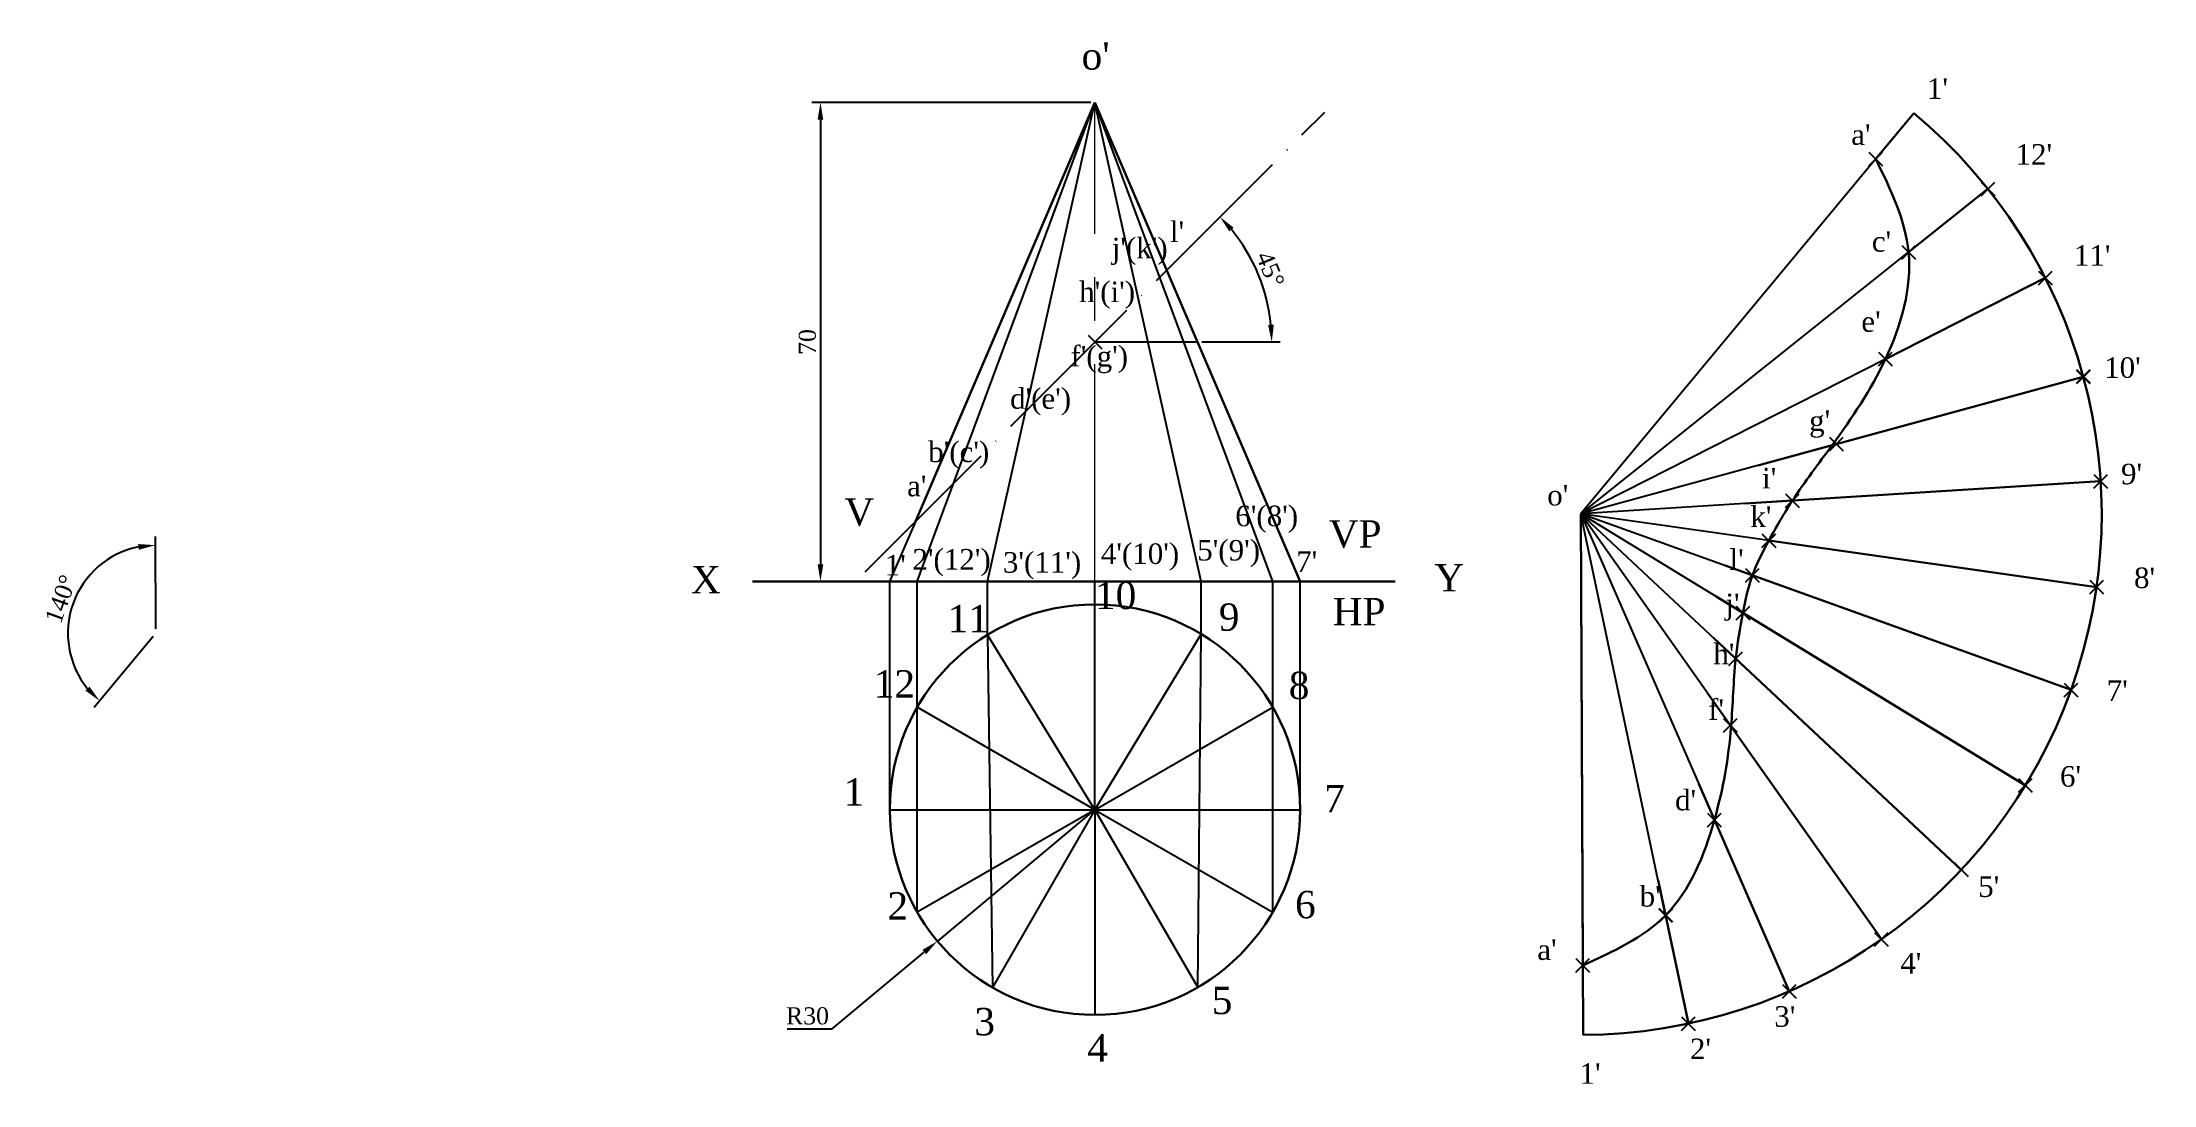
# Model space of a CAD drawing. Header units: millimetres. Extents: x 131 to 440, y 49 to 202.
import ezdxf

# ---------------------------------------------------------------- set-up
doc = ezdxf.new("R2010")
doc.units = ezdxf.units.MM
doc.header["$PDMODE"] = 3
doc.header["$PDSIZE"] = 1
doc.linetypes.add('ACAD_ISO04W100', pattern=[30, 24, -3, 0, -3])
doc.linetypes.add('CENTER', pattern=[50.8, 31.75, -6.35, 6.35, -6.35])
for name, color, linetype, lineweight in [('Axis', 250, 'Continuous', 30), ('Center', 6, 'CENTER', 9), ('Dimension', 3, 'Continuous', 9), ('Thick', 1, 'Continuous', 30)]:
    doc.layers.add(name, color=color, linetype=linetype, lineweight=lineweight)
doc.layers.add('Hash', color=50, linetype='ACAD_ISO04W100')
doc.layers.add('Thin', color=4, linetype='Continuous')
doc.styles.add('Drawing', font='times.ttf')
doc.styles.get("Standard").update_dxf_attribs({"font": 'times.ttf'})
doc.dimstyles.new('Copy of ISO-25', dxfattribs={"dimtxt": 2.5, "dimasz": 2.5, "dimexe": 1.25, "dimexo": 0.625, "dimtad": 1, "dimtoh": 1, "dimdsep": 46, "dimtxsty": 'Standard', "dimcen": 2.5, "dimadec": 0, "dimazin": 0, "dimtfac": 1, "dimtmove": 0, "dimatfit": 3, "dimfxl": 1, "dimarcsym": 0})

# ---------------------------------------------------------------- blocks, each defined once
blk = doc.blocks.new('*D2')
at = {"layer": 'Defpoints', "color": 0, "transparency": 16777216}
for p in [(318.86, 191.59), (310.23, 164.68), (285.26, 157.99), (300.26, 157.99), (251.67, 124.4)]:
    blk.add_point(p, dxfattribs=at)
at = {"layer": 'Dimension', "color": 0, "lineweight": -2, "transparency": 16777216}
blk.add_line((300.89, 157.99), (312.36, 157.99), dxfattribs=at)
blk.add_arc((285.26, 157.99), 25.85, 5.5435, 39.4565, dxfattribs=at)
at = {"layer": 'Dimension', "color": 0, "transparency": 16777216}
for points in [[(304.91, 174.14), (305.53, 174.7), (303.54, 176.27)], [(311.41, 160.51), (310.57, 160.47), (311.11, 157.99)]]:
    blk.add_solid(points, dxfattribs=at)
at = {"layer": 'Dimension', "color": 0, "transparency": 16777216, "insert": (310.9, 168.61), "char_height": 2.5, "attachment_point": 5, "rotation": 292.5}
blk.add_mtext('45°', dxfattribs=at)
blk = doc.blocks.new('*D3')
at = {"layer": 'Defpoints', "color": 0, "transparency": 16777216}
for p in [(285.26, 192.99), (245.13, 122.99), (285.26, 122.99)]:
    blk.add_point(p, dxfattribs=at)
at = {"layer": 'Dimension', "color": 0, "lineweight": -2, "transparency": 16777216}
for p, q in [((284.64, 192.99), (243.88, 192.99)), ((245.13, 190.49), (245.13, 125.49)), ((284.64, 122.99), (243.88, 122.99))]:
    blk.add_line(p, q, dxfattribs=at)
at = {"layer": 'Dimension', "color": 0, "transparency": 16777216}
for points in [[(244.71, 190.49), (245.54, 190.49), (245.13, 192.99)], [(244.71, 125.49), (245.54, 125.49), (245.13, 122.99)]]:
    blk.add_solid(points, dxfattribs=at)
at = {"layer": 'Dimension', "color": 0, "transparency": 16777216, "insert": (243.23, 157.99), "char_height": 2.5, "attachment_point": 5, "rotation": 90}
blk.add_mtext('70', dxfattribs=at)
blk = doc.blocks.new('*D4')
at = {"layer": 'Defpoints', "color": 0, "transparency": 16777216}
for p in [(191.09, 167.29), (138.56, 124.21), (147.96, 115.42), (147.96, 115.42), (285.26, 89.63), (262.22, 70.41), (148.26, 49.42)]:
    blk.add_point(p, dxfattribs=at)
at = {"layer": 'Dimension', "color": 0, "lineweight": -2, "transparency": 16777216}
for p, q in [((147.96, 116.05), (147.9, 129.54)), ((147.56, 114.94), (138.94, 104.57)), ((285.26, 89.63), (262.22, 70.41)), ((246.83, 57.57), (260.3, 68.81)), ((240.25, 57.57), (246.83, 57.57))]:
    blk.add_line(p, q, dxfattribs=at)
blk.add_arc((147.96, 115.42), 12.86, 101.4068, 219.1032, dxfattribs=at)
at = {"layer": 'Dimension', "color": 0, "transparency": 16777216}
for points in [[(145.37, 128.45), (145.46, 127.62), (147.9, 128.29)], [(138.27, 107.6), (137.68, 107.02), (139.74, 105.53)], [(260.04, 69.13), (260.57, 68.49), (262.22, 70.41)]]:
    blk.add_solid(points, dxfattribs=at)
at = {"layer": 'Dimension', "color": 0, "transparency": 16777216, "insert": (134.07, 120.41), "char_height": 2.5, "attachment_point": 5, "rotation": 70.255}
blk.add_mtext('140°', dxfattribs=at)
at = {"layer": 'Dimension', "color": 0, "transparency": 16777216, "insert": (243.23, 59.47), "char_height": 2.5, "attachment_point": 5}
blk.add_mtext('R30', dxfattribs=at)

msp = doc.modelspace()

# ---------------------------------------------------------------- linework, layer by layer
at = {"layer": 'Axis'}
msp.add_line((235.185, 122.993), (329.151, 122.993), dxfattribs=at)
at = {"layer": 'Center'}
msp.add_line((285.263, 122.993), (285.263, 192.993), dxfattribs=at)
at = {"layer": 'Hash'}
msp.add_line((251.668, 124.397), (318.858, 191.588), dxfattribs=at)
at = {"layer": 'Thick'}
for p, q in [((259.013, 131.743), (285.263, 192.993)), ((285.263, 192.993), (315.263, 122.993)), ((399.415, 184.737), (404.978, 191.427)), ((415.813, 180.371), (404.21, 171.112)), ((424.189, 167.352), (400.82, 155.485)), ((429.759, 152.908), (382.155, 139.925)), ((432.293, 137.636), (380.344, 134.378)), ((356.285, 132.87), (356.624, 56.713)), ((431.687, 122.168), (383.781, 128.967)), ((427.965, 107.141), (377.392, 125.293)), ((255.263, 122.993), (255.315, 123.115)), ((255.263, 122.993), (315.263, 122.993)), ((421.281, 93.178), (376.077, 120.783)), ((375.679, 114.735), (411.912, 80.854)), ((374.862, 106.589), (400.244, 70.68)), ((373.527, 93.382), (386.76, 63.075)), ((367.591, 79.319), (372.017, 58.355))]:
    msp.add_line(p, q, dxfattribs=at)
msp.add_circle((285.263, 89.626), 30, dxfattribs=at)
msp.add_arc((356.285, 132.87), 76.158, 270.25503, 50.25503, dxfattribs=at)
msp.add_spline([(356.578, 66.862), (368.679, 74.164), (375.823, 88.125), (378.264, 101.775), (378.937, 111.688), (379.986, 118.396), (381.373, 123.865), (383.781, 128.967), (387.237, 134.811), (393.022, 142.889), (400.82, 155.485), (404.21, 171.112), (399.415, 184.737)], degree=3, dxfattribs=at)
for p in [(429.759, 152.908), (368.679, 74.164)]:
    msp.add_point(p, dxfattribs=at)
at = {"layer": 'Thin'}
for p, q in [((259.282, 122.993), (285.263, 192.993)), ((269.533, 122.993), (285.263, 192.993)), ((300.788, 122.993), (285.263, 192.993)), ((311.244, 122.993), (285.263, 192.993)), ((399.415, 184.737), (356.285, 132.87)), ((356.285, 132.87), (404.21, 171.112)), ((285.263, 157.993), (300.263, 157.993)), ((400.82, 155.485), (356.285, 132.87)), ((393.022, 142.889), (356.285, 132.87)), ((387.237, 134.811), (356.285, 132.87)), ((383.781, 128.967), (356.285, 132.87)), ((381.374, 123.868), (356.285, 132.87)), ((379.986, 118.396), (356.285, 132.87)), ((378.937, 111.688), (356.285, 132.87)), ((378.137, 101.955), (356.285, 132.87)), ((356.285, 132.87), (375.823, 88.125)), ((368.679, 74.164), (356.285, 132.87)), ((356.578, 66.862), (356.285, 132.87)), ((259.013, 131.743), (255.289, 123.054)), ((255.263, 89.626), (255.263, 122.993)), ((259.282, 74.626), (259.282, 122.993)), ((269.533, 115.172), (269.533, 122.993)), ((285.263, 119.626), (285.263, 122.993)), ((300.788, 115.297), (300.788, 122.993)), ((311.244, 74.626), (311.244, 122.993)), ((315.263, 89.626), (315.263, 122.993)), ((285.263, 89.626), (285.263, 119.626)), ((285.263, 89.626), (269.533, 115.172)), ((269.533, 115.172), (270.263, 63.646)), ((285.263, 89.626), (300.788, 115.297)), ((300.28, 63.656), (300.788, 115.297)), ((285.263, 89.626), (259.282, 104.626)), ((285.263, 89.626), (311.244, 104.626)), ((255.263, 89.626), (315.263, 89.626)), ((285.263, 89.626), (259.282, 74.626)), ((285.263, 89.626), (270.263, 63.646)), ((285.263, 89.626), (285.263, 59.626)), ((285.263, 89.626), (311.244, 74.626)), ((285.263, 89.626), (300.28, 63.656))]:
    msp.add_line(p, q, dxfattribs=at)
for p in [(399.415, 184.737), (415.813, 180.371), (404.21, 171.112), (424.189, 167.352), (285.263, 157.993), (400.82, 155.485), (393.666, 143.065), (432.293, 137.636), (387.237, 134.811), (383.781, 128.967), (381.373, 123.865), (431.687, 122.168), (379.986, 118.396), (378.937, 111.688), (427.965, 107.141), (378.137, 101.955), (421.281, 93.178), (375.823, 88.125), (411.912, 80.854), (400.244, 70.68), (356.578, 66.862), (386.76, 63.075), (372.017, 58.355)]:
    msp.add_point(p, dxfattribs=at)

# ---------------------------------------------------------------- texts
at = {"layer": 'Axis', "style": 'Drawing'}
for s, height, p in [("o'", 4, (283.304, 197.803)), ("1'", 3, (406.892, 193.529)), ("a'", 3, (395.824, 186.801)), ("12'", 3, (419.847, 183.907)), ("j'(k')", 3, (287.713, 170.214)), ("l'", 3, (296.222, 172.601)), ("c'", 3, (398.834, 171.179)), ("11'", 3, (428.377, 169.137)), ("h'(i')", 3, (282.949, 163.811)), ("e'", 3, (397.307, 159.477)), ("f'(g')", 3, (281.675, 154.405)), ("10'", 3, (432.8, 152.747)), ("d'(e')", 3, (272.846, 148.219)), ("g'", 3, (389.669, 144.977)), ("b'(c')", 3, (260.884, 140.427)), ("i'", 3, (382.794, 136.583)), ("9'", 3, (435.268, 137.192)), ("a'", 3, (257.791, 135.434)), ("o'", 3, (351.382, 134.089)), ('V', 4, (248.632, 131.134)), ("6'(8')", 3, (305.781, 131.06)), ("k'", 3, (381.076, 130.961)), ('VP', 4, (319.434, 127.932)), ("1'", 3, (254.529, 123.864)), ("2'(12')", 3, (258.575, 124.727)), ("3'(11')", 3, (271.803, 124.273)), ("4'(10')", 3, (286.122, 125.544)), ("5'(9')", 3, (300.213, 126.044)), ("7'", 3, (314.673, 124.368)), ("l'", 3, (378.029, 124.675)), ('X', 4, (226.197, 121.236)), ('Y', 4, (334.876, 121.527)), ("8'", 3, (437.166, 122.017)), ('10', 4, (285.263, 118.935)), ('HP', 4, (320.016, 116.577)), ("j'", 3, (377.426, 118.196)), ('11', 4, (263.721, 115.551)), ('9', 4, (303.367, 115.78)), ("h'", 3, (375.666, 110.89)), ('12', 4, (252.919, 106.02)), ('8', 4, (313.594, 105.791)), ("7'", 3, (433.179, 105.513)), ("f'", 3, (374.902, 102.75)), ("6'", 3, (426.345, 92.994)), ('1', 4, (248.507, 90.216)), ('7', 4, (318.765, 89.256)), ("d'", 3, (370.064, 89.522)), ('2', 4, (254.921, 73.553)), ('6', 4, (314.514, 73.755)), ("b'", 3, (364.892, 75.46)), ("5'", 3, (414.385, 76.87)), ("a'", 3, (349.928, 67.666)), ("4'", 3, (402.994, 65.678)), ('5', 4, (302.332, 59.747)), ('3', 4, (267.628, 56.646)), ("3'", 3, (384.579, 57.9)), ('4', 4, (284.124, 52.805)), ("2'", 3, (372.239, 53.158)), ("1'", 3, (356.102, 49.554))]:
    msp.add_text(s, height=height, dxfattribs=at).set_placement(p)

# ---------------------------------------------------------------- dimensions: what is measured, and where the dimension line sits
at = {"layer": 'Dimension'}
dim = msp.add_linear_dim(base=(245.126, 122.993), p1=(285.263, 192.993), p2=(285.263, 122.993), angle=90, dimstyle='Copy of ISO-25', dxfattribs=at)
dim.commit()
dim.dimension.update_dxf_attribs({"geometry": '*D3', "text_midpoint": (243.226, 157.993)})
dim = msp.add_angular_dim_2l(base=(310.231, 164.683), line1=((285.263, 157.993), (300.263, 157.993)), line2=((251.668, 124.397), (318.858, 191.588)), dimstyle='Copy of ISO-25', dxfattribs=at)
dim.commit()
dim.dimension.update_dxf_attribs({"geometry": '*D2', "text_midpoint": (310.897, 168.61)})
dim = msp.add_radius_dim(center=(285.263, 89.626), mpoint=(262.224, 70.411), dimstyle='Copy of ISO-25', dxfattribs=at)
dim.commit()
dim.dimension.update_dxf_attribs({"geometry": '*D4', "text_midpoint": (243.228, 57.573), "dimtype": 164})

doc.saveas('drawing.dxf')
